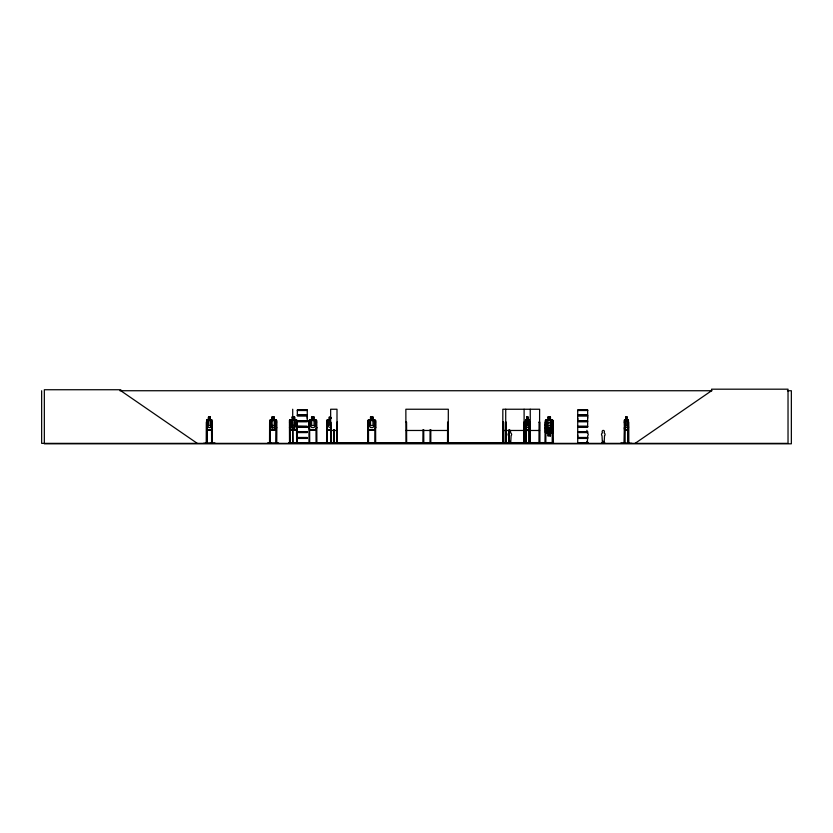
<?xml version="1.0" encoding="UTF-8"?>
<svg xmlns="http://www.w3.org/2000/svg" width="833" height="833" viewBox="0 0 833 833"><rect width="100%" height="100%" fill="white"/><g stroke="black" fill="none" stroke-linecap="round" stroke-linejoin="round"><path stroke-width="1.25" d="M307.252 418.333L307.252 415.896L297.329 415.896M587.65 437.471L577.717 437.471L577.727 435.034M577.717 420.769L577.717 415.896L587.65 415.896L587.64 420.769L577.717 420.769L577.727 418.333M587.64 418.333L587.64 415.896M307.273 443.156L288.864 442.937L303.035 443.26M587.359 442.562L587.723 435.742A1.77 1.77 0 0 0 587.359 432.962L586.911 430.276M297.235 426.569L307.273 426.663M297.308 443.166L297.266 420.54L296.34 419.624L294.58 419.624M508.963 431.046L509.411 430.276M528.861 430.067L529.413 427.558L528.882 419.624M529.371 427.548L528.893 430.151L525.821 430.151L525.915 419.624M503.559 443.354L503.465 422.144M503.726 442.969L503.611 422.144L502.84 422.144M507.734 442.969L500.872 442.927M627.936 419.624L628.509 427.558L627.947 430.151L624.594 430.151L624.156 420.55L624.615 419.624L625.656 419.624M522.072 442.969L533.005 442.969M528.965 443.302L529.007 422.144L529.611 422.144L529.601 443.364M620.908 442.969L631.955 443.364M211.572 430.067L212.196 427.548M212.321 427.558L211.613 430.151L207.167 430.151L206.646 420.55L207.25 419.624L208.542 419.624L208.479 417.01L210.426 417.01M203.606 443.302L214.945 442.969M276.546 427.548L275.785 430.067L270.465 430.067L269.777 427.548L269.819 420.592L270.506 419.707L275.817 419.707L276.587 420.582L276.41 443.364M275.838 430.151L276.671 427.558M297.266 427.558L296.371 430.151L290.248 430.151L289.447 427.558M316.696 427.548L315.822 430.067L309.814 430.067L309.033 427.548L309.033 420.592L309.782 419.624L311.552 419.624L311.552 417.01L314.166 417.01L314.083 419.707L315.384 420.582L315.384 425.455L314.083 427.548L311.646 427.548L310.334 425.455L310.334 420.582L311.646 419.707L311.646 417.094L314.083 417.094M316.779 427.558L315.884 430.151L309.751 430.151L308.949 427.558M370.539 417.094L372.976 417.094L372.976 419.707L374.288 420.582L374.288 425.455L372.976 427.548L370.539 427.548L369.238 425.455L369.238 420.582L370.539 419.707L370.456 417.01L373.069 417.01L373.069 419.624L374.756 419.624L375.673 420.54L375.673 427.558L374.715 430.067L368.707 430.067L367.926 427.548L367.926 420.592L368.707 419.707L374.715 419.707M375.673 427.558L374.777 430.151L368.644 430.151L367.842 427.558M545.251 425.424L546.146 422.82L552.279 422.82L553.081 425.424M545.334 425.434L546.209 422.914M552.185 430.151L553.081 427.558L552.123 430.067L546.115 430.067M271.391 442.969L267.664 443.312M271.381 443.302L267.705 443.26L278.545 442.969M325.911 443.302L341.093 442.958M326.734 443.354L326.775 442.594M367.645 443.302L367.842 420.55L368.675 419.624L370.456 419.624M422.852 443.302L423.008 429.63M545.844 442.594L545.834 443.364L545.917 422.144L545.199 422.144L544.959 443.302L552.196 442.812M545.126 443.302L542.585 443.364M525.54 420.592L525.935 419.707M624.219 443.364L624.688 419.624M550.384 435.888L550.384 433.275L551.696 432.4L551.696 427.527L550.384 425.434L550.384 420.582L547.947 420.582L547.947 425.455L546.646 427.527L546.646 432.4L547.947 433.275L547.864 435.971L550.478 435.971L550.478 433.358M547.864 419.624L546.084 419.624L545.251 420.55L545.251 432.442L546.177 433.358L552.258 433.358L553.081 432.431L553.081 420.54L552.164 419.624L550.467 419.624L550.467 417.01L547.864 417.01L547.947 419.707L546.646 420.582L546.646 425.455L547.947 427.548L547.947 432.4L550.384 432.4L550.384 427.527L551.696 425.455L551.696 420.582L550.384 419.707L550.384 417.094L547.947 417.094M206.49 443.364L206.584 420.55L207.188 419.624M326.598 443.364L326.682 420.55L327.504 419.624L329.264 419.624L329.264 417.01M326.755 420.592L327.546 419.707M289.52 443.312L289.447 420.55L290.28 419.624L292.144 419.624M289.447 420.55L290.28 419.624M552.217 433.275L552.997 432.389M508.317 443.343L508.526 442.208L508.734 442.948M509.213 443.364L508.359 443.364M509.067 443.239C510.348 443.302 511.972 443.375 510.973 442.948M587.452 443.364L587.796 442.208L587.588 442.948M602.155 442.948C600.676 443.791 606.726 443.187 604.404 442.948M272.12 419.707L270.975 420.582L270.975 425.455L272.12 427.548L274.286 427.548L275.431 425.455L275.431 420.582L274.286 419.707M635.1 443.364L711.569 390.739L711.569 389.188L788.028 389.188L788.028 443.364L41.65 443.364L41.65 390.739M329.347 417.094L329.337 419.707L328.046 420.582L328.046 425.455L329.337 427.548M292.144 419.707L290.842 420.582L290.842 425.455L292.144 427.548L294.58 427.548L295.882 425.455L295.882 420.582L294.58 419.707M119.827 390.739L711.965 390.739M787.445 390.739L791.35 390.739L791.35 443.812L44.336 443.812L44.336 389.74L120.806 389.74L120.806 390.739L197.265 443.364M297.319 410.013L307.273 410.013M577.706 410.013L587.661 410.013M297.339 410.502L307.252 410.502M577.727 410.502L587.64 410.502M297.256 415.25L307.325 415.25M577.644 415.25L587.713 415.25M297.256 415.552L307.325 415.552M577.644 415.552L587.713 415.552M627.082 417.01L625.583 417.01L625.708 419.707L624.917 420.582L625.635 427.548L626.968 427.548L627.676 425.455L627.676 420.582L626.968 419.707M208.542 417.094L210.364 417.094M272.089 417.094L274.286 417.094L274.286 430.151M292.133 417.094L294.58 417.094L294.58 430.151M526.768 417.094L528.06 417.094L528.643 420.582L528.643 425.455L527.987 427.548L526.768 427.548L526.112 425.455L526.727 417.01L528.112 417.01L528.06 419.707M625.635 417.094L627.041 417.094M331.315 417.531L329.764 417.531L329.764 418.405L331.315 418.405M210.374 419.624L211.655 419.624L212.321 420.54L212.259 443.364M272.12 419.624L270.433 419.624L269.694 420.55L269.736 443.364M274.286 419.624L275.858 419.624L276.671 420.54L276.723 443.364M314.166 419.624L315.863 419.624L316.779 420.54L316.884 443.312M525.842 419.624L526.8 419.624M528.028 419.624L528.955 419.624M627.01 419.624L628.009 419.624M207.219 419.707L211.624 419.707M290.311 419.707L296.319 419.707M309.814 419.707L315.822 419.707M327.525 419.707L329.347 419.707M525.852 419.707L528.934 419.707M546.115 419.707L552.123 419.707L552.997 420.582L553.435 443.354M624.635 419.707L627.988 419.707M525.425 420.55L525.477 443.364M627.915 419.707L628.509 420.54M272.12 420.582L274.286 420.582M292.144 420.582L294.58 420.582M297.329 420.769L307.262 420.769L307.262 415.896M297.256 421.113L307.325 421.113M577.644 421.113L587.713 421.113M297.256 421.415L307.325 421.415M577.644 421.415L587.713 421.415M297.329 421.758L307.262 421.758M212.196 422.144L211.488 422.144L211.613 443.364M275.879 422.144L276.65 422.144M289.457 422.144L290.196 422.144M292.706 422.144L292.987 443.364M297.256 422.144L296.527 422.144L296.631 443.364M308.897 422.144L309.616 422.144L309.699 443.364M316.696 422.144L315.978 422.144L316.061 443.364M326.64 422.144L327.39 422.144L327.348 443.364M330.649 422.144L331.034 443.364M337.271 422.144L336.886 443.364M367.79 422.144L368.509 422.144L368.509 443.364M375.589 422.144L374.871 422.144L374.788 443.364M405.858 422.144L406.577 422.144L406.66 443.364M448.321 422.144L447.602 422.144L447.519 443.364M505.725 422.144L506.204 443.364M525.477 422.144L526.071 422.144M530.246 422.144L529.84 443.364M538.993 422.144L539.753 422.144L539.753 443.364M552.997 422.144L552.269 422.144L552.196 443.364M624.209 422.144L624.833 422.144M272.12 425.455L274.286 425.455M292.144 425.455L294.58 425.455M547.947 425.455L550.384 425.434M307.252 426.329L297.339 426.329L307.273 426.465M577.727 426.329L587.64 426.329L587.64 421.758L577.717 421.758L577.717 426.454L587.661 426.465M577.706 426.663L587.661 426.663M297.319 426.881L307.273 426.892M587.661 426.892L577.706 426.881L577.727 431.609L587.65 431.609M297.339 427.194L307.252 427.194M577.727 427.194L587.64 427.194M525.425 427.558L525.904 430.151M547.947 427.548L550.384 427.527M207.219 430.067L211.624 430.067M290.311 430.067L296.319 430.067M327.525 430.067L331.107 430.067M525.852 430.067L528.934 430.067M624.635 430.067L627.988 430.067M275.879 430.151L270.413 430.151L269.694 427.558M331.118 430.151L327.463 430.151L326.671 427.558L326.765 420.592M552.185 430.151L546.052 430.151L545.251 427.558M330.649 430.474L337.001 430.474M405.858 430.474L448.321 430.474M502.84 430.474L539.617 430.474M297.329 431.609L307.262 431.609M297.256 431.952L307.325 431.952M577.644 431.952L587.713 431.952M297.256 432.254L307.325 432.254M577.644 432.254L587.713 432.254M297.329 432.587L307.262 432.587M587.65 432.587L577.717 432.587L577.717 437.471M297.329 437.471L307.262 437.471M297.256 437.804L307.325 437.804M577.644 437.804L587.713 437.804M297.256 438.106L307.325 438.106M577.644 438.106L587.713 438.106M297.329 438.45L307.262 438.45M587.65 438.45L577.717 438.45L577.717 443.156L587.494 443.343M509.442 441.396L510.254 441.396L510.254 442.948M206.292 442.594L207.136 442.594M212.259 442.594L211.415 442.594L211.426 443.364M269.538 442.594L270.444 442.594M276.723 442.594L275.806 442.594L275.806 443.364M627.999 442.594L628.759 442.594M309.699 442.812L315.894 442.812M320.08 442.927L322.725 442.927M323.902 442.927L323.402 443.364M362.178 442.927L364.906 442.927M368.592 442.812L374.788 442.812M422.758 442.927L420.196 443.364M430.005 442.812L423.476 443.364M444.666 442.927L447.394 442.927M509.275 442.802L510.421 442.802M513.961 442.927L516.689 442.927M537.837 442.969L541.825 443.312M585.901 442.802L587.036 442.802M602.707 442.802L603.842 442.802M288.874 442.969L307.252 443.021M448.435 442.958L447.998 443.364M508.526 442.948L511.181 442.948M577.727 443.021L587.796 442.948M601.947 442.948L604.602 442.948M448.446 443.302L448.404 442.594M553.06 443.302L553.07 442.594L292.373 442.708L292.373 443.364M430.963 443.302L430.89 442.594M297.162 443.302L297.183 442.594M510.296 430.276L510.733 432.962A1.77 1.77 0 0 1 511.108 435.742L510.733 442.562L508.963 442.562L508.599 435.742A1.77 1.77 0 0 1 508.963 432.962M526.123 443.302L526.071 429.63M326.755 427.548L327.546 430.067M624.281 427.548L624.708 430.067M628.696 443.364L628.696 422.144L628.072 422.144L628.02 443.364M628.509 442.594L628.509 443.364L628.436 420.54M628.301 422.144L628.301 425.882M628.301 429.63L628.259 443.364M627.01 417.01L627.041 419.707M624.833 428.381L624.823 443.364L624.875 442.594L624.136 442.594L624.156 443.364M624.594 422.144L624.646 443.364M624.438 428.381L624.396 443.364M603.686 442.948L603.686 441.396L602.873 441.396L602.873 442.948M586.88 441.396L586.88 442.948M552.602 442.708L552.602 443.364M552.362 442.594L552.362 443.364M551.227 442.708L551.227 443.364M545.282 442.594L545.282 443.364M539.524 443.364L539.617 409.242L502.84 409.242L502.778 443.364M539.243 442.594L539.222 443.364M539.128 422.144L539.055 443.364M538.92 442.594L538.92 443.364M530.288 442.594L530.298 443.364L530.246 409.242M529.34 420.54L529.371 443.364M529.205 442.594L529.205 443.364M526.841 417.094L526.841 419.707M525.831 422.144L525.873 443.364M525.717 422.144L525.717 443.364M524.228 443.364L524.249 422.144L523.759 443.364M524.103 409.242L524.144 443.364M523.936 422.144L523.905 443.364M517.803 443.364L517.168 443.364M513.784 442.708L513.784 443.364M513.253 443.364L511.202 443.364M512.41 442.708L512.503 443.364M509.369 429.807L509.411 443.364M509.015 429.807L508.984 443.364M506.027 422.144L506.068 443.364M505.86 422.144L505.933 443.364M505.725 409.242L505.683 443.364M503.382 442.594L503.361 443.364M503.09 442.594L503.07 443.364M502.986 422.144L502.986 443.364M466.303 442.708L466.303 443.364M465.21 442.708L465.21 443.364M448.237 443.364L448.321 409.242L405.858 409.242L405.942 443.364M447.685 442.594L447.685 443.364M443.958 443.364L441.906 443.364M430.807 429.63L430.807 443.364M430.172 442.594L430.172 443.364M430.088 429.63L430.005 443.364M423.726 429.63L423.81 443.364M423.643 442.594L423.601 443.364M423.091 442.594L423.091 443.364M406.494 442.594L406.494 443.364M406.265 442.708L406.265 443.364M405.775 442.594L405.806 443.364M405.171 442.708L405.171 443.364M375.673 442.594L375.673 443.364L375.589 420.582M368.592 442.594L368.592 443.364M367.874 442.594L367.874 443.364M366.02 443.364L365.395 443.364M361.47 443.364L359.419 443.364M337.344 442.594L337.344 443.364M337.167 422.144L337.157 443.364M337.001 443.364L337.001 409.242L330.649 409.242L330.659 443.364M333.669 429.63L333.7 443.364M333.637 429.63L333.554 443.364M331.69 442.708L331.69 443.364M331.242 442.708L331.242 443.364M331.097 442.594L331.055 443.364M330.753 422.144L330.763 443.364M330.149 442.708L330.149 443.364M329.337 420.582L329.337 425.455M327.431 442.594L327.473 443.364M320.247 442.708L320.247 443.364M319.351 443.364L317.3 443.364M318.904 442.708L318.904 443.364M316.613 442.594L316.613 443.364M315.894 442.594L315.894 443.364M309.532 442.594L309.532 443.364M309.314 443.364L307.262 443.364M308.949 420.55L308.981 443.364M308.814 442.594L308.814 443.364M299.193 442.594L299.182 443.364M298.839 442.594L298.912 443.364M297.183 420.582L297.173 427.548M296.444 442.594L296.454 443.364M294.663 419.624L294.653 417.01L292.05 417.01L292.144 430.151M293.716 442.708L293.716 443.364M293.07 442.594L293.07 443.364M292.716 409.242L292.706 443.364M292.675 442.594L292.612 443.364M290.176 422.144L290.259 443.364L290.28 442.594L289.395 442.594L289.395 443.364M290.092 442.594L290.092 443.364M276.119 442.594L276.108 443.364M276.015 422.144L275.942 443.364M274.317 419.624L274.359 417.01L272.006 417.01L272.006 419.624M272.12 417.094L272.12 430.151M270.319 443.364L270.371 422.144L269.611 422.144L269.538 443.364M270.246 422.144L270.246 443.364M270.131 442.594L270.131 443.364M269.85 442.594L269.83 443.364M212.009 422.144L212.165 443.364M211.894 442.594L211.915 443.364M211.676 422.144L211.769 443.364M210.374 417.01L210.364 419.707L211.311 420.582L211.311 425.455L210.364 427.548L208.604 427.548L207.656 425.455L208.542 417.01M207.136 443.364L207.073 422.144L206.365 422.144L206.365 443.364M206.886 422.144L206.938 443.364M206.792 442.594L206.646 443.364M604.529 435.742L604.164 442.562L602.394 442.562L602.03 435.742A1.77 1.77 0 0 1 602.394 432.962C600.78 429.474 605.778 429.474 604.164 432.962A1.77 1.77 0 0 1 604.529 435.742M546.906 426.309L548.635 429.411C545.094 432.983 548.218 433.774 549.207 430.015C550.092 433.983 553.174 432.421 549.718 429.422C553.237 426.267 550.207 424.663 549.155 428.849L547.718 426.329L546.906 426.309M307.273 410.2L297.319 410.211L297.339 414.917L307.262 414.917L307.262 410.211M587.661 410.19L577.706 410.2L577.727 414.917L587.65 414.917L587.65 410.211M210.051 417.531L208.916 417.531L208.916 418.405L210.051 418.405L210.051 417.531M273.901 417.531L272.506 417.531L272.506 418.405L273.901 418.405L273.901 417.531M294.143 417.531L292.581 417.531L292.581 418.405L294.143 418.405L294.143 417.531M313.645 417.531L312.083 417.531L312.083 418.405L313.645 418.405L313.645 417.531M372.538 417.531L370.977 417.531L370.977 418.405L372.538 418.405L372.538 417.531M527.768 417.531L526.987 417.531L526.987 418.405L527.768 418.405L527.768 417.531M549.947 417.531L548.385 417.531L548.385 418.405L549.947 418.405L549.947 417.531M626.728 417.531L625.864 417.531L625.864 418.405L626.728 418.405L626.728 417.531M210.364 420.582L208.604 420.582L208.604 425.455L210.364 425.455L210.364 420.582M314.083 420.582L311.646 420.582L311.646 425.455L314.083 425.455L314.083 420.582M372.976 420.582L370.539 420.582L370.539 425.455L372.976 425.455L372.976 420.582M527.987 420.582L526.768 420.582L526.768 425.455L527.987 425.455L527.987 420.582M626.968 420.582L625.635 420.582L625.635 425.455L626.968 425.455L626.968 420.582M549.947 434.576L548.385 434.576L548.385 435.451L549.947 435.451L549.947 434.576M334.387 443.364L334.387 429.63L334.304 443.364"/></g></svg>
